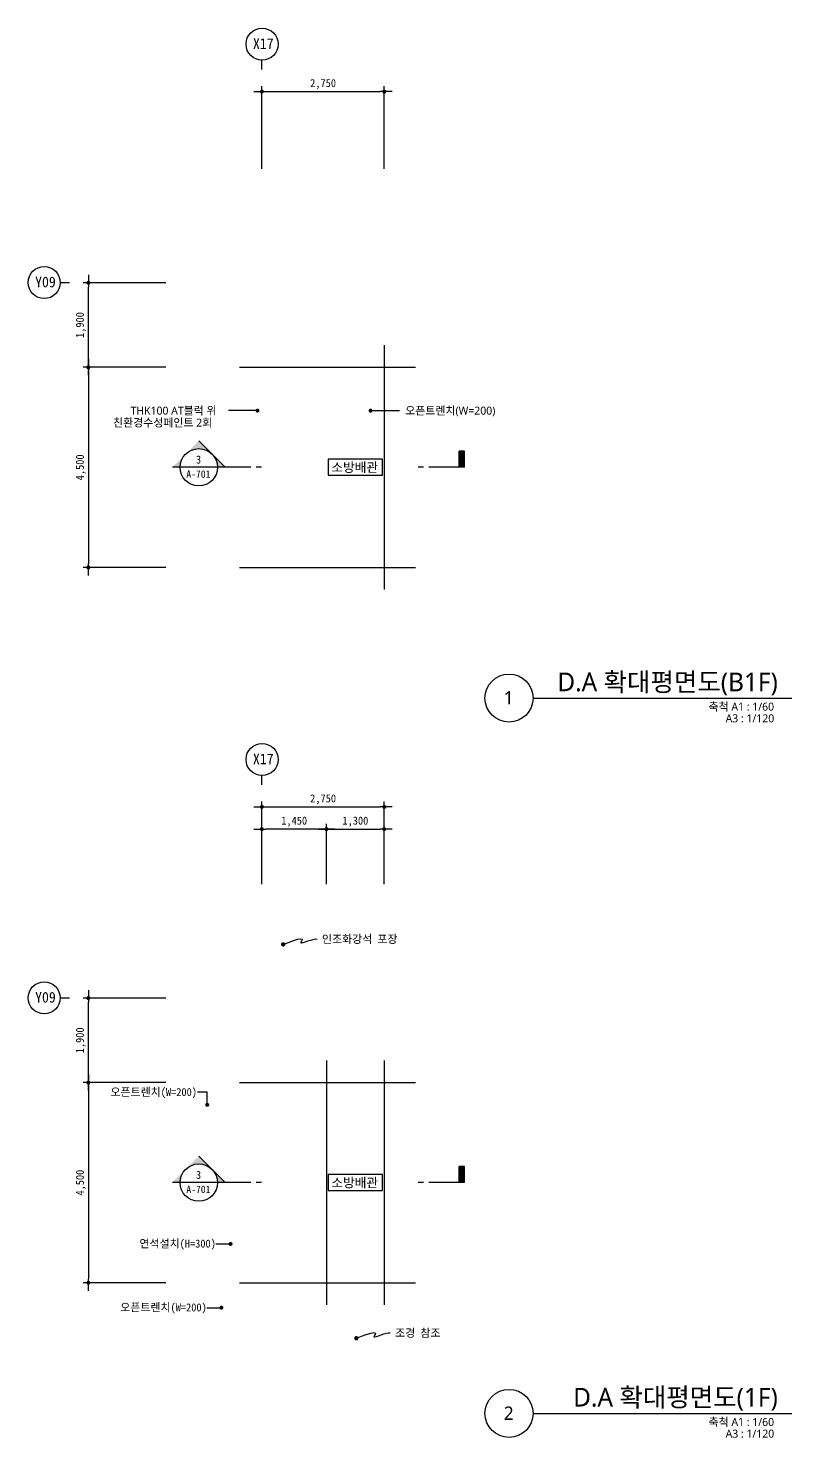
# Model space of a CAD drawing. Header units: millimetres. Extents: x 1910243 to 1953370, y 104940 to 136654.
# Drawn here: x 1910243 to 1927400, y 104954 to 136654 of the extents above; entities that cross this region are included whole.
import ezdxf
from ezdxf.enums import TextEntityAlignment as Align

# ---------------------------------------------------------------- set-up
doc = ezdxf.new("R2010")
doc.units = ezdxf.units.MM
doc.header["$LTSCALE"] = 100
doc.header["$MEASUREMENT"] = 0
doc.linetypes.add('CENTER', pattern=[65, 60, -2, 1, -2])
doc.layers.get('0').update_dxf_attribs({"linetype": 'CONTINUOUS'})
for name, color, linetype, lineweight in [('A-AXIS-BUBL', 7, 'CONTINUOUS', 25), ('A-MKXS-MAK1', 3, 'CONTINUOUS', 25), ('A-MKXS-TEXT1', 3, 'CONTINUOUS', 25), ('A-MKXS-TEXT2', 7, 'CONTINUOUS', 25), ('A-MKXX-NAME', 3, 'CONTINUOUS', 25), ('A-MKXX-SYMB', 7, 'CONTINUOUS', 25), ('A-XXXX-SYMB', 7, 'CONTINUOUS', 25), ('A-XXXX-TXT1', 3, 'CONTINUOUS', 25), ('A-XXXX-TXT2', 3, 'CONTINUOUS', 25)]:
    doc.layers.add(name, color=color, linetype=linetype, lineweight=lineweight)
for name, color, linetype in [('A-DIMS', 7, 'CONTINUOUS'), ('A-MKXS-LEAD', 7, 'CONTINUOUS'), ('AA-AXIS-LINE-1', 1, 'CENTER'), ('AA-TEX-3', 3, 'CONTINUOUS')]:
    doc.layers.add(name, color=color, linetype=linetype)
doc.styles.add('HY울릉도L', font='')
doc.styles.add('돋움체', font='')
doc.styles.add('맑은고딕', font='malgun.ttf')
doc.styles.get('HY울릉도L').set_extended_font_data('HYwulM')
doc.styles.get('돋움체').set_extended_font_data('DotumChe')
doc.dimstyles.new('CDIM', dxfattribs={"dimtxt": 3, "dimasz": 1.5, "dimexe": 2, "dimexo": 1, "dimgap": 1, "dimtad": 1, "dimdec": 0, "dimrnd": 0.5, "dimzin": 0, "dimdsep": 32, "dimlunit": 6, "dimtxsty": 'HY울릉도L', "dimblk1": '_CIDOT', "dimblk2": '_CIDOT', "dimsah": 1, "dimcen": 5.5, "dimclrd": 2, "dimclre": 2, "dimclrt": 7, "dimadec": 0, "dimazin": 0, "dimtfac": 1, "dimtdec": 0, "dimtix": 1, "dimtmove": 2, "dimatfit": 1, "dimldrblk": '_CIDOT', "dimfxl": 1, "dimtolj": 1, "dimtzin": 0, "dimlwd": -1, "dimarcsym": 0})

# ---------------------------------------------------------------- blocks, each defined once
blk = doc.blocks.new('_CIDOT')
at = {"color": 0, "linetype": 'ByBlock'}
blk.add_line((2, 0), (-1, 0), dxfattribs=at)
at = {"color": 0, "linetype": 'ByBlock', "const_width": 0.5}
blk.add_lwpolyline([(-0.25, 0, 1), (0.25, 0, 1)], format="xyb", close=True, dxfattribs=at)
blk = doc.blocks.new('*D7')
at = {"layer": 'A-DIMS', "lineweight": -2, "transparency": 16777216}
for p, q in [((1915494, 133488), (1915494, 135348)), ((1918244, 133488), (1918244, 135348))]:
    blk.add_line(p, q, dxfattribs=at)
at = {"layer": 'A-DIMS', "transparency": 16777216}
blk.add_line((1915584, 135228), (1918154, 135228), dxfattribs=at)
at = {"layer": 'A-DIMS', "transparency": 16777216, "xscale": 90, "yscale": 90, "zscale": 90, "rotation": 180}
blk.add_blockref('_CIDOT', (1915494, 135228), dxfattribs=at)
at = {"layer": 'A-DIMS', "transparency": 16777216, "xscale": 90, "yscale": 90, "zscale": 90}
blk.add_blockref('_CIDOT', (1918244, 135228), dxfattribs=at)
at = {"layer": 'A-DIMS', "color": 3, "transparency": 16777216, "insert": (1916869, 135396), "char_height": 180, "attachment_point": 5, "style": '돋움체'}
blk.add_mtext('\\A1;2,750', dxfattribs=at)
blk = doc.blocks.new('A$C36533B92')
at = {"layer": 'A-AXIS-BUBL', "ltscale": 0.2}
blk.add_line((0, -210), (0, 0), dxfattribs=at)
blk.add_circle((4, 360), 360, dxfattribs=at)
blk = doc.blocks.new('*D8')
at = {"layer": 'A-DIMS', "lineweight": -2, "transparency": 16777216}
for p, q in [((1915494, 117402), (1915494, 119262)), ((1918244, 117402), (1918244, 119262))]:
    blk.add_line(p, q, dxfattribs=at)
at = {"layer": 'A-DIMS', "transparency": 16777216}
blk.add_line((1915584, 119142), (1918154, 119142), dxfattribs=at)
at = {"layer": 'A-DIMS', "transparency": 16777216, "xscale": 90, "yscale": 90, "zscale": 90, "rotation": 180}
blk.add_blockref('_CIDOT', (1915494, 119142), dxfattribs=at)
at = {"layer": 'A-DIMS', "transparency": 16777216, "xscale": 90, "yscale": 90, "zscale": 90}
blk.add_blockref('_CIDOT', (1918244, 119142), dxfattribs=at)
at = {"layer": 'A-DIMS', "color": 3, "transparency": 16777216, "insert": (1916869, 119310), "char_height": 180, "attachment_point": 5, "style": '돋움체'}
blk.add_mtext('\\A1;2,750', dxfattribs=at)
blk = doc.blocks.new('*D9')
at = {"layer": 'A-DIMS', "lineweight": -2, "transparency": 16777216}
for p, q in [((1916944, 117402), (1916944, 118762)), ((1918244, 117402), (1918244, 118762))]:
    blk.add_line(p, q, dxfattribs=at)
at = {"layer": 'A-DIMS', "transparency": 16777216}
blk.add_line((1917034, 118642), (1918154, 118642), dxfattribs=at)
at = {"layer": 'A-DIMS', "transparency": 16777216, "xscale": 90, "yscale": 90, "zscale": 90, "rotation": 180}
blk.add_blockref('_CIDOT', (1916944, 118642), dxfattribs=at)
at = {"layer": 'A-DIMS', "transparency": 16777216, "xscale": 90, "yscale": 90, "zscale": 90}
blk.add_blockref('_CIDOT', (1918244, 118642), dxfattribs=at)
at = {"layer": 'A-DIMS', "color": 3, "transparency": 16777216, "insert": (1917594, 118810), "char_height": 180, "attachment_point": 5, "style": '돋움체'}
blk.add_mtext('\\A1;1,300', dxfattribs=at)
blk = doc.blocks.new('*D10')
at = {"layer": 'A-DIMS', "lineweight": -2, "transparency": 16777216}
for p, q in [((1913334, 112942), (1911474, 112942)), ((1913334, 108442), (1911474, 108442))]:
    blk.add_line(p, q, dxfattribs=at)
at = {"layer": 'A-DIMS', "transparency": 16777216}
blk.add_line((1911594, 112852), (1911594, 108532), dxfattribs=at)
at = {"layer": 'A-DIMS', "transparency": 16777216, "xscale": 90, "yscale": 90, "zscale": 90}
for p, rotation in [((1911594, 112942), 90), ((1911594, 108442), 270)]:
    blk.add_blockref('_CIDOT', p, dxfattribs=dict(at, rotation=rotation))
at = {"layer": 'A-DIMS', "color": 3, "transparency": 16777216, "insert": (1911427, 110692), "char_height": 180, "attachment_point": 5, "rotation": 90, "style": '돋움체'}
blk.add_mtext('\\A1;4,500', dxfattribs=at)
blk = doc.blocks.new('*D11')
at = {"layer": 'A-DIMS', "lineweight": -2, "transparency": 16777216}
for p, q in [((1913334, 114842), (1911474, 114842)), ((1913334, 112942), (1911474, 112942))]:
    blk.add_line(p, q, dxfattribs=at)
at = {"layer": 'A-DIMS', "transparency": 16777216}
blk.add_line((1911594, 113032), (1911594, 114752), dxfattribs=at)
at = {"layer": 'A-DIMS', "transparency": 16777216, "xscale": 90, "yscale": 90, "zscale": 90}
for p, rotation in [((1911594, 114842), 90), ((1911594, 112942), 270)]:
    blk.add_blockref('_CIDOT', p, dxfattribs=dict(at, rotation=rotation))
at = {"layer": 'A-DIMS', "color": 3, "transparency": 16777216, "insert": (1911427, 113892), "char_height": 180, "attachment_point": 5, "rotation": 90, "style": '돋움체'}
blk.add_mtext('\\A1;1,900', dxfattribs=at)
blk = doc.blocks.new('*D12')
at = {"layer": 'A-DIMS', "lineweight": -2, "transparency": 16777216}
for p, q in [((1913334, 129028), (1911474, 129028)), ((1913334, 124528), (1911474, 124528))]:
    blk.add_line(p, q, dxfattribs=at)
at = {"layer": 'A-DIMS', "transparency": 16777216}
blk.add_line((1911594, 128938), (1911594, 124618), dxfattribs=at)
at = {"layer": 'A-DIMS', "transparency": 16777216, "xscale": 90, "yscale": 90, "zscale": 90}
for p, rotation in [((1911594, 129028), 90), ((1911594, 124528), 270)]:
    blk.add_blockref('_CIDOT', p, dxfattribs=dict(at, rotation=rotation))
at = {"layer": 'A-DIMS', "color": 3, "transparency": 16777216, "insert": (1911427, 126778), "char_height": 180, "attachment_point": 5, "rotation": 90, "style": '돋움체'}
blk.add_mtext('\\A1;4,500', dxfattribs=at)
blk = doc.blocks.new('*D13')
at = {"layer": 'A-DIMS', "lineweight": -2, "transparency": 16777216}
for p, q in [((1913334, 130928), (1911474, 130928)), ((1913334, 129028), (1911474, 129028))]:
    blk.add_line(p, q, dxfattribs=at)
at = {"layer": 'A-DIMS', "transparency": 16777216}
blk.add_line((1911594, 129118), (1911594, 130838), dxfattribs=at)
at = {"layer": 'A-DIMS', "transparency": 16777216, "xscale": 90, "yscale": 90, "zscale": 90}
for p, rotation in [((1911594, 130928), 90), ((1911594, 129028), 270)]:
    blk.add_blockref('_CIDOT', p, dxfattribs=dict(at, rotation=rotation))
at = {"layer": 'A-DIMS', "color": 3, "transparency": 16777216, "insert": (1911427, 129978), "char_height": 180, "attachment_point": 5, "rotation": 90, "style": '돋움체'}
blk.add_mtext('\\A1;1,900', dxfattribs=at)
blk = doc.blocks.new('*D14')
at = {"layer": 'A-DIMS', "lineweight": -2, "transparency": 16777216}
for p, q in [((1915494, 117402), (1915494, 118762)), ((1916944, 117402), (1916944, 118762))]:
    blk.add_line(p, q, dxfattribs=at)
at = {"layer": 'A-DIMS', "transparency": 16777216}
blk.add_line((1916854, 118642), (1915584, 118642), dxfattribs=at)
at = {"layer": 'A-DIMS', "transparency": 16777216, "xscale": 90, "yscale": 90, "zscale": 90, "rotation": 180}
blk.add_blockref('_CIDOT', (1915494, 118642), dxfattribs=at)
at = {"layer": 'A-DIMS', "transparency": 16777216, "xscale": 90, "yscale": 90, "zscale": 90}
blk.add_blockref('_CIDOT', (1916944, 118642), dxfattribs=at)
at = {"layer": 'A-DIMS', "color": 3, "transparency": 16777216, "insert": (1916219, 118810), "char_height": 180, "attachment_point": 5, "style": '돋움체'}
blk.add_mtext('\\A1;1,450', dxfattribs=at)

msp = doc.modelspace()

# ---------------------------------------------------------------- hatches: boundary and pattern name
at = {"layer": 'A-MKXS-MAK1'}
h = msp.add_hatch(color=256, dxfattribs=at)
h.paths.add_polyline_path([(1914075.7, 127372.4), (1914372.6, 127075.4, 0.4142136), (1913778.7, 127075.4)])
h.paths.add_polyline_path([(1914372.6, 127075.4), (1914669.6, 126778.4), (1914495.7, 126778.4, 0.1989124)])
h.paths.add_polyline_path([(1913778.7, 127075.4, 0.1989124), (1913655.7, 126778.4), (1913481.7, 126778.4)])
for points in [[(1919924.1, 127138.4), (1920044.1, 127138.4), (1920044.1, 126778.4), (1919924.1, 126778.4)], [(1919924.1, 111052.4), (1920044.1, 111052.4), (1920044.1, 110692.4), (1919924.1, 110692.4)]]:
    msp.add_hatch(color=256, dxfattribs=at).paths.add_polyline_path(points)
h = msp.add_hatch(color=256, dxfattribs=at)
h.paths.add_polyline_path([(1914075.7, 111286.4), (1914372.6, 110989.4, 0.4142136), (1913778.7, 110989.4)])
h.paths.add_polyline_path([(1914372.6, 110989.4), (1914669.6, 110692.4), (1914495.7, 110692.4, 0.1989124)])
h.paths.add_polyline_path([(1913778.7, 110989.4, 0.1989124), (1913655.7, 110692.4), (1913481.7, 110692.4)])

# ---------------------------------------------------------------- linework, layer by layer
at = {"layer": 'A-MKXS-LEAD'}
for p, q in [((1915394.1, 128053.4), (1914745.8, 128053.4)), ((1917934.1, 128053.4), (1918582.3, 128053.4)), ((1914044.9, 112735), (1914265, 112735)), ((1914265, 112442.4), (1914265, 112735)), ((1914459.8, 109315), (1914790, 109315)), ((1914790, 109315), (1914790, 109315)), ((1914254.8, 107880), (1914585, 107880)), ((1914585, 107880), (1914585, 107880))]:
    msp.add_line(p, q, dxfattribs=at)
for points, const_width in [([(1915416.6, 128053.4, -1), (1915371.6, 128053.4, -1)], 45), ([(1917911.6, 128053.4, 1), (1917956.6, 128053.4, 1)], 45), ([(1915946.8, 116053, 1), (1915996.5, 116048.1, 1)], 48), ([(1914242.5, 112442.4, 1), (1914287.5, 112442.4, 1)], 45), ([(1914767.5, 109315, 1), (1914812.5, 109315, 1)], 45), ([(1914562.5, 107880, 1), (1914607.5, 107880, 1)], 45), ([(1917590.8, 107195.5, 1), (1917640.6, 107190.5, 1)], 48)]:
    msp.add_lwpolyline(points, format="xyb", close=True, dxfattribs=dict(at, const_width=const_width))
for points in [[(1915971.6, 116050.6), (1916167.1, 116124.3), (1916294.5, 116164.1), (1916367, 116177), (1916397.8, 116170), (1916400.1, 116150.2), (1916387.1, 116124.6), (1916372.1, 116100.2), (1916368.2, 116084.1), (1916385.5, 116081.4), (1916421.7, 116090.2), (1916471.5, 116106.6), (1916529.2, 116126.8), (1916589.7, 116147), (1916647.3, 116163.3), (1916696.7, 116172), (1916732.4, 116169.1)], [(1917615.7, 107193), (1917811.2, 107266.7), (1917938.6, 107306.5), (1918011.1, 107319.4), (1918041.9, 107312.4), (1918044.2, 107292.6), (1918031.2, 107267), (1918016.2, 107242.6), (1918012.2, 107226.5), (1918029.6, 107223.8), (1918065.8, 107232.6), (1918115.5, 107249), (1918173.3, 107269.3), (1918233.7, 107289.5), (1918291.3, 107305.8), (1918340.7, 107314.4), (1918376.5, 107311.5)]]:
    msp.add_lwpolyline(points, dxfattribs=at)
at = {"layer": 'A-MKXS-MAK1'}
for p, q in [((1914669.6, 126778.4), (1914075.7, 127372.4)), ((1920044.1, 127138.4), (1919924.1, 127138.4)), ((1919924.1, 126778.4), (1919924.1, 127138.4)), ((1920044.1, 126778.4), (1920044.1, 127138.4)), ((1913655.7, 126778.4), (1913481.7, 126778.4)), ((1915242.9, 126778.4), (1914495.7, 126778.4)), ((1915482.9, 126778.4), (1915362.9, 126778.4)), ((1919128.5, 126778.4), (1919008.5, 126778.4)), ((1920044.1, 126778.4), (1919248.5, 126778.4)), ((1914669.6, 110692.4), (1914075.7, 111286.4)), ((1920044.1, 111052.4), (1919924.1, 111052.4)), ((1919924.1, 110692.4), (1919924.1, 111052.4)), ((1920044.1, 110692.4), (1920044.1, 111052.4)), ((1913655.7, 110692.4), (1913481.7, 110692.4)), ((1915242.9, 110692.4), (1914495.7, 110692.4)), ((1915482.9, 110692.4), (1915362.9, 110692.4)), ((1919128.5, 110692.4), (1919008.5, 110692.4)), ((1920044.1, 110692.4), (1919248.5, 110692.4))]:
    msp.add_line(p, q, dxfattribs=at)
for centre in [(1914075.7, 126778.4), (1914075.7, 110692.4)]:
    msp.add_circle(centre, 420, dxfattribs=at)
at = {"layer": 'A-MKXX-SYMB'}
for points in [[(1916981.3, 126598.4), (1918206.8, 126598.4), (1918206.8, 126958.4), (1916981.3, 126958.4)], [(1916981.3, 110512.4), (1918206.8, 110512.4), (1918206.8, 110872.4), (1916981.3, 110872.4)]]:
    msp.add_lwpolyline(points, close=True, dxfattribs=at)
at = {"layer": 'A-XXXX-SYMB'}
for p, q in [((1921586.7, 121589.4), (1927400.3, 121589.4)), ((1921586.7, 105503.4), (1927400.3, 105503.4))]:
    msp.add_line(p, q, dxfattribs=at)
for centre in [(1921046.7, 121589.4), (1921046.7, 105503.4)]:
    msp.add_circle(centre, 540, dxfattribs=at)
at = {"layer": 'AA-AXIS-LINE-1'}
for p, q in [((1918244.1, 129528.4), (1918244.1, 124028.4)), ((1914994.1, 129028.4), (1918944.1, 129028.4)), ((1914994.1, 124528.4), (1918944.1, 124528.4)), ((1916944.1, 113442.4), (1916944.1, 107942.4)), ((1918244.1, 113442.4), (1918244.1, 107942.4)), ((1914994.1, 112942.4), (1918944.1, 112942.4)), ((1914994.1, 108442.4), (1918944.1, 108442.4))]:
    msp.add_line(p, q, dxfattribs=at)
at = {"layer": 'AA-TEX-3'}
for p, q in [((1914495.7, 126778.4), (1913655.7, 126778.4)), ((1914495.7, 110692.4), (1913655.7, 110692.4))]:
    msp.add_line(p, q, dxfattribs=at)

# ---------------------------------------------------------------- block references
for p in [(1915494.1, 135933.6), (1915494.1, 119847.6)]:
    msp.add_blockref('A$C36533B92', p)
at = {"rotation": 90}
for p in [(1910962.9, 130928.4), (1910962.9, 114842.4)]:
    msp.add_blockref('A$C36533B92', p, dxfattribs=at)

# ---------------------------------------------------------------- texts
at = {"layer": 'A-MKXS-TEXT1', "style": '맑은고딕'}
for s, p in [('THK100 AT블럭 위', (1912542.8, 128053.4)), ('오픈트렌치(W=200)', (1918714, 128053.4)), ('친환경수성페인트 2회', (1912150, 127783.4))]:
    msp.add_text(s, height=180, dxfattribs=at).set_placement(p, align=Align.MIDDLE_LEFT)
at = {"layer": 'A-MKXS-TEXT1', "style": '돋움체'}
for s, p in [('오픈트렌치(W=200)', (1914034.9, 112729.5)), ('연석설치(H=300)', (1914459.8, 109322)), ('오픈트렌치(W=200)', (1914254.8, 107887))]:
    msp.add_text(s, height=180, dxfattribs=at).set_placement(p, align=Align.MIDDLE_RIGHT)
at = {"layer": 'A-MKXS-TEXT2', "style": '돋움체'}
for s, height, p in [('3', 180, (1914070.6, 126951.5)), ('A-701', 168, (1914067.2, 126625.2)), ('3', 180, (1914070.6, 110865.5)), ('A-701', 168, (1914067.2, 110539.2))]:
    msp.add_text(s, height=height, dxfattribs=at).set_placement(p, align=Align.MIDDLE)
at = {"layer": 'A-MKXX-NAME', "style": '돋움체'}
for p in [(1917580, 126778.4), (1917580, 110692.4)]:
    msp.add_text('소방배관', height=210, dxfattribs=at).set_placement(p, align=Align.MIDDLE_CENTER)
at = {"layer": 'A-XXXX-TXT1', "style": '맑은고딕'}
for s, p in [('D.A 확대평면도(B1F)', (1927086.3, 121616.6)), ('D.A 확대평면도(1F)', (1927086.3, 105530.6))]:
    msp.add_text(s, height=420, dxfattribs=at).set_placement(p, align=Align.BOTTOM_RIGHT)
for s, p in [('1', (1921039.7, 121595.8)), ('2', (1921039.7, 105509.8))]:
    msp.add_text(s, height=300, dxfattribs=at).set_placement(p, align=Align.MIDDLE)
for s, p in [('축척 A1 : 1/60', (1927002.3, 121486.1)), ('A3 : 1/120', (1927005.7, 121223.4)), ('축척 A1 : 1/60', (1927002.3, 105400.1)), ('A3 : 1/120', (1927005.7, 105137.4))]:
    msp.add_text(s, height=180, dxfattribs=at).set_placement(p, align=Align.TOP_RIGHT)
at = {"layer": 'A-XXXX-TXT2', "ltscale": 0.2, "style": '돋움체'}
for s, p in [('X17', (1915524.8, 136306.8)), ('Y09', (1910630.1, 130945.2)), ('X17', (1915524.8, 120220.8)), ('Y09', (1910630.1, 114859.2))]:
    msp.add_text(s, height=240, dxfattribs=at).set_placement(p, align=Align.MIDDLE)
at = {"layer": 'A-XXXX-TXT2', "style": '돋움체'}
for s, p in [('인조화강석 포장', (1916843.1, 116169.1)), ('조경 참조', (1918487.2, 107311.5))]:
    msp.add_text(s, height=180, dxfattribs=at).set_placement(p, align=Align.MIDDLE_LEFT)

# ---------------------------------------------------------------- dimensions: what is measured, and where the dimension line sits
at = {"layer": 'A-DIMS'}
for base, p1, p2, picture, middle in [((1918244.1, 135228.4), (1915494.1, 133428.4), (1918244.1, 133428.4), '*D7', (1916869.1, 135395.6)), ((1918244.1, 119142.4), (1915494.1, 117342.4), (1918244.1, 117342.4), '*D8', (1916869.1, 119309.6)), ((1918244.1, 118642.4), (1916944.1, 117342.4), (1918244.1, 117342.4), '*D9', (1917594.1, 118809.6))]:
    dim = msp.add_linear_dim(base=base, p1=p1, p2=p2, dimstyle='CDIM', override={"dimscale": 60, "dimtxsty": '돋움체', "dimclrd": 256, "dimclre": 256, "dimclrt": 3}, dxfattribs=at)
    dim.commit()
    dim.dimension.update_dxf_attribs({"geometry": picture, "text_midpoint": middle})
for base, p1, p2, angle, picture, middle in [((1911594.1, 130928.4), (1913394.1, 129028.4), (1913394.1, 130928.4), 270, '*D13', (1911426.9, 129978.4)), ((1911594.1, 124528.4), (1913394.1, 129028.4), (1913394.1, 124528.4), 90, '*D12', (1911426.9, 126778.4)), ((1915494.1, 118642.4), (1916944.1, 117342.4), (1915494.1, 117342.4), 180, '*D14', (1916219.1, 118809.6)), ((1911594.1, 114842.4), (1913394.1, 112942.4), (1913394.1, 114842.4), 270, '*D11', (1911426.9, 113892.4)), ((1911594.1, 108442.4), (1913394.1, 112942.4), (1913394.1, 108442.4), 90, '*D10', (1911426.9, 110692.4))]:
    dim = msp.add_linear_dim(base=base, p1=p1, p2=p2, angle=angle, dimstyle='CDIM', override={"dimscale": 60, "dimtxsty": '돋움체', "dimclrd": 256, "dimclre": 256, "dimclrt": 3}, dxfattribs=at)
    dim.commit()
    dim.dimension.update_dxf_attribs({"geometry": picture, "text_midpoint": middle})

doc.saveas('drawing.dxf')
